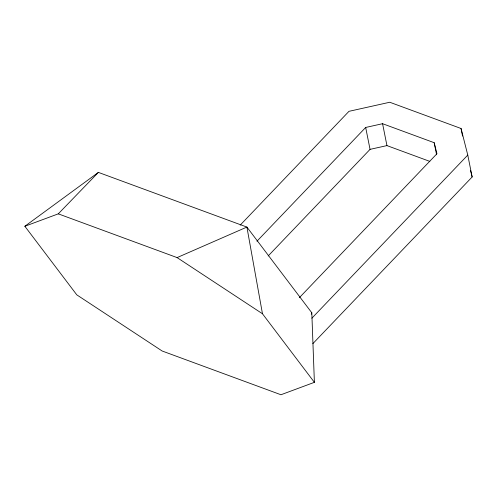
<?xml version="1.0" encoding="UTF-8"?>
<svg xmlns="http://www.w3.org/2000/svg" width="497" height="497" viewBox="0 0 497 497"><rect width="100%" height="100%" fill="white"/><g stroke="black" fill="none" stroke-linecap="round" stroke-linejoin="round"><path stroke-width="0.75" d="M311.271 314.241L311.812 312.793L246.903 227.073L98.394 172.391L24.85 226.265L76.78 294.839L162.146 351L280.954 394.748L314.39 382.336L311.812 312.793M240.206 225.129L348.975 111.328L389.766 102.252L461.054 128.499L467.776 155.076L472.15 176.975L312.855 343.644M256.968 241.2L365.674 127.462L382.578 123.703L434.173 142.701L436.962 153.71L299.337 297.709M268.194 255.936L370.048 149.361L386.946 145.602L429.824 161.395M311.861 318.21L467.776 155.076M24.85 226.265L58.286 213.847L98.394 172.391M58.286 213.847L177.094 257.595L246.903 227.073L262.466 313.756L314.39 382.336M177.094 257.595L262.466 313.756M470.466 170.334L472.15 176.975M461.054 128.499L462.558 136.054M434.173 142.701L436.59 154.784M382.578 123.703L386.946 145.602M365.674 127.462L370.048 149.361"/></g></svg>
